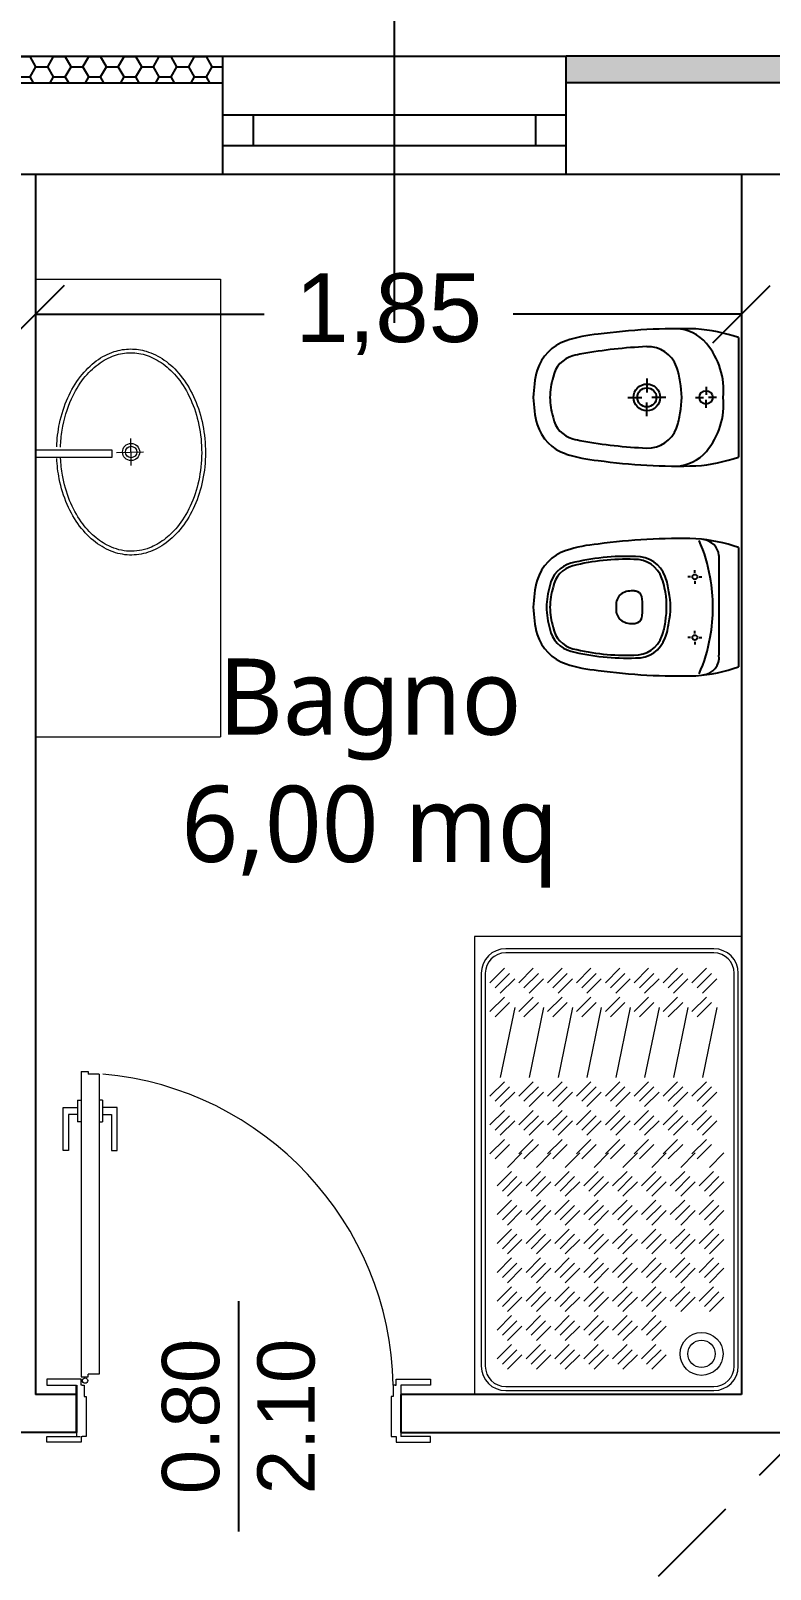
# Model space of a CAD drawing. Header units: millimetres. Extents: x 2622 to 2811, y 687 to 801.
# Drawn here: x 2695.122 to 2697.059, y 790.897 to 794.929 of the extents above; entities that cross this region are included whole.
import ezdxf

# ---------------------------------------------------------------- set-up
doc = ezdxf.new("R2010")
doc.units = ezdxf.units.MM
doc.linetypes.add('CONTINUA', pattern=[0])
doc.linetypes.add('DASHED2', pattern=[0.375, 0.25, -0.125])
doc.layers.add('ARREDO', color=5, linetype='Continuous', lineweight=13)
for name, color, linetype in [('Muri', 3, 'Continuous'), ('Quote', 252, 'Continuous'), ('Retino', 8, 'Continuous'), ('Sottile', 5, 'Continuous'), ('TESTI', 2, 'Continuous'), ('Verde', 84, 'Continuous')]:
    doc.layers.add(name, color=color, linetype=linetype)
doc.styles.get("Standard").update_dxf_attribs({"font": 'arial.ttf'})
doc.styles.add('STYLE2', font='l_10646.ttf')
doc.dimstyles.new('ISO-25', dxfattribs={"dimtxt": 0.25, "dimasz": 0.2, "dimexe": 0.1, "dimexo": 0.1, "dimgap": 0.1, "dimtad": 0, "dimzin": 1, "dimtxsty": 'Standard', "dimblk": 'OBLIQUE', "dimcen": 2.5, "dimclrt": 2, "dimadec": 0, "dimazin": 0, "dimtfac": 1, "dimtmove": 0, "dimatfit": 3, "dimfxl": 1, "dimarcsym": 0})

# ---------------------------------------------------------------- blocks, each defined once
blk = doc.blocks.new('_Oblique')
at = {"color": 0, "linetype": 'ByBlock', "lineweight": -2}
blk.add_line((-0.5, -0.5), (0.5, 0.5), dxfattribs=at)
blk = doc.blocks.new('*D45')
at = {"layer": 'Defpoints', "color": 0, "transparency": 16777216}
for p in [(2700.7683, 796.805), (2687.4683, 794.8628), (2700.7683, 794.8628)]:
    blk.add_point(p, dxfattribs=at)
at = {"layer": 'Quote', "color": 0, "lineweight": -2, "transparency": 16777216}
for p, q in [((2687.4683, 796.3628), (2687.4683, 796.905)), ((2700.7683, 796.3628), (2700.7683, 796.905)), ((2687.4683, 796.805), (2693.6087, 796.805)), ((2700.7683, 796.805), (2694.6279, 796.805))]:
    blk.add_line(p, q, dxfattribs=at)
at = {"layer": 'Quote', "color": 0, "lineweight": -2, "transparency": 16777216, "xscale": 0.2, "yscale": 0.2, "zscale": 0.2, "rotation": 180}
blk.add_blockref('_Oblique', (2687.4683, 796.805), dxfattribs=at)
at = {"layer": 'Quote', "color": 0, "lineweight": -2, "transparency": 16777216, "xscale": 0.2, "yscale": 0.2, "zscale": 0.2}
blk.add_blockref('_Oblique', (2700.7683, 796.805), dxfattribs=at)
at = {"layer": 'Quote', "color": 2, "transparency": 16777216, "insert": (2694.1183, 796.805), "char_height": 0.25, "attachment_point": 5}
blk.add_mtext('13,30', dxfattribs=at)
blk = doc.blocks.new('rtret')
at = {"layer": 'ARREDO'}
for p, q in [((2695.1345, 894.2786), (2695.6195, 894.2786)), ((2695.6195, 894.2786), (2695.6195, 893.0786)), ((2695.1345, 893.8312), (2695.3345, 893.8312)), ((2695.3345, 893.8112), (2695.1345, 893.8112)), ((2695.3345, 893.8312), (2695.3345, 893.8112)), ((2695.1345, 893.0786), (2695.6195, 893.0786)), ((2696.2845, 892.5557), (2696.2845, 891.3557)), ((2696.9845, 892.5557), (2696.2845, 892.5557)), ((2696.9116, 892.5233), (2696.3663, 892.5233)), ((2696.9116, 892.5126), (2696.3663, 892.5126)), ((2696.3629, 892.4722), (2696.3251, 892.4344)), ((2696.4385, 892.4722), (2696.4007, 892.4344)), ((2696.5141, 892.4722), (2696.4763, 892.4344)), ((2696.5897, 892.4722), (2696.5519, 892.4344)), ((2696.6653, 892.4722), (2696.6275, 892.4344)), ((2696.7409, 892.4722), (2696.7031, 892.4344)), ((2696.8165, 892.4722), (2696.7787, 892.4344)), ((2696.8921, 892.4722), (2696.8543, 892.4344)), ((2696.3022, 892.4591), (2696.3022, 891.4298)), ((2696.3129, 892.4591), (2696.3129, 891.4298)), ((2696.3765, 892.4586), (2696.3387, 892.4208)), ((2696.3901, 892.445), (2696.3523, 892.4072)), ((2696.4521, 892.4586), (2696.4143, 892.4208)), ((2696.4657, 892.445), (2696.4279, 892.4072)), ((2696.5277, 892.4586), (2696.4899, 892.4208)), ((2696.5413, 892.445), (2696.5035, 892.4072)), ((2696.6033, 892.4586), (2696.5655, 892.4208)), ((2696.6169, 892.445), (2696.5791, 892.4072)), ((2696.6789, 892.4586), (2696.6411, 892.4208)), ((2696.6926, 892.445), (2696.6547, 892.4072)), ((2696.7545, 892.4586), (2696.7167, 892.4208)), ((2696.7682, 892.445), (2696.7304, 892.4072)), ((2696.8301, 892.4586), (2696.7923, 892.4208)), ((2696.8438, 892.445), (2696.806, 892.4072)), ((2696.9058, 892.4586), (2696.8679, 892.4208)), ((2696.9194, 892.445), (2696.8816, 892.4072)), ((2696.9651, 891.4298), (2696.9651, 892.4591)), ((2696.9758, 891.4298), (2696.9758, 892.4591)), ((2696.3629, 892.3966), (2696.3251, 892.3588)), ((2696.4385, 892.3966), (2696.4007, 892.3588)), ((2696.5141, 892.3966), (2696.4763, 892.3588)), ((2696.5897, 892.3966), (2696.5519, 892.3588)), ((2696.6653, 892.3966), (2696.6275, 892.3588)), ((2696.7409, 892.3966), (2696.7031, 892.3588)), ((2696.8165, 892.3966), (2696.7787, 892.3588)), ((2696.8921, 892.3966), (2696.8543, 892.3588)), ((2696.3765, 892.383), (2696.3387, 892.3452)), ((2696.3901, 892.3694), (2696.3523, 892.1857)), ((2696.4521, 892.383), (2696.4143, 892.3452)), ((2696.4657, 892.3694), (2696.4279, 892.1857)), ((2696.5277, 892.383), (2696.4899, 892.3452)), ((2696.5413, 892.3694), (2696.5035, 892.1857)), ((2696.6033, 892.383), (2696.5655, 892.3452)), ((2696.6169, 892.3694), (2696.5791, 892.1857)), ((2696.6789, 892.383), (2696.6411, 892.3452)), ((2696.6926, 892.3694), (2696.6547, 892.1857)), ((2696.7545, 892.383), (2696.7167, 892.3452)), ((2696.7682, 892.3694), (2696.7304, 892.1857)), ((2696.8301, 892.383), (2696.7923, 892.3452)), ((2696.8438, 892.3694), (2696.806, 892.1857)), ((2696.9058, 892.383), (2696.8679, 892.3452)), ((2696.9194, 892.3694), (2696.8816, 892.1857)), ((2696.3629, 892.1751), (2696.3251, 892.1373)), ((2696.3765, 892.1615), (2696.3387, 892.1237)), ((2696.3901, 892.1479), (2696.3523, 892.1101)), ((2696.4385, 892.1751), (2696.4007, 892.1373)), ((2696.4521, 892.1615), (2696.4143, 892.1237)), ((2696.4657, 892.1479), (2696.4279, 892.1101)), ((2696.5141, 892.1751), (2696.4763, 892.1373)), ((2696.5277, 892.1615), (2696.4899, 892.1237)), ((2696.5413, 892.1479), (2696.5035, 892.1101)), ((2696.5897, 892.1751), (2696.5519, 892.1373)), ((2696.6033, 892.1615), (2696.5655, 892.1237)), ((2696.6169, 892.1479), (2696.5791, 892.1101)), ((2696.6653, 892.1751), (2696.6275, 892.1373)), ((2696.6789, 892.1615), (2696.6411, 892.1237)), ((2696.6926, 892.1479), (2696.6547, 892.1101)), ((2696.7409, 892.1751), (2696.7031, 892.1373)), ((2696.7545, 892.1615), (2696.7167, 892.1237)), ((2696.7682, 892.1479), (2696.7304, 892.1101)), ((2696.8165, 892.1751), (2696.7787, 892.1373)), ((2696.8301, 892.1615), (2696.7923, 892.1237)), ((2696.8438, 892.1479), (2696.806, 892.1101)), ((2696.8921, 892.1751), (2696.8543, 892.1373)), ((2696.9058, 892.1615), (2696.8679, 892.1237)), ((2696.9194, 892.1479), (2696.8816, 892.1101)), ((2696.3629, 892.0995), (2696.3251, 892.0617)), ((2696.3765, 892.0859), (2696.3387, 892.0481)), ((2696.3901, 892.0723), (2696.3523, 892.0345)), ((2696.4385, 892.0995), (2696.4007, 892.0617)), ((2696.4521, 892.0859), (2696.4143, 892.0481)), ((2696.4657, 892.0723), (2696.4279, 892.0345)), ((2696.5141, 892.0995), (2696.4763, 892.0617)), ((2696.5277, 892.0859), (2696.4899, 892.0481)), ((2696.5413, 892.0723), (2696.5035, 892.0345)), ((2696.5897, 892.0995), (2696.5519, 892.0617)), ((2696.6033, 892.0859), (2696.5655, 892.0481)), ((2696.6169, 892.0723), (2696.5791, 892.0345)), ((2696.6653, 892.0995), (2696.6275, 892.0617)), ((2696.6789, 892.0859), (2696.6411, 892.0481)), ((2696.6926, 892.0723), (2696.6547, 892.0345)), ((2696.7409, 892.0995), (2696.7031, 892.0617)), ((2696.7545, 892.0859), (2696.7167, 892.0481)), ((2696.7682, 892.0723), (2696.7304, 892.0345)), ((2696.8165, 892.0995), (2696.7787, 892.0617)), ((2696.8301, 892.0859), (2696.7923, 892.0481)), ((2696.8438, 892.0723), (2696.806, 892.0345)), ((2696.8921, 892.0995), (2696.8543, 892.0617)), ((2696.9058, 892.0859), (2696.8679, 892.0481)), ((2696.9194, 892.0723), (2696.8816, 892.0345)), ((2696.3629, 892.0239), (2696.3251, 891.9861)), ((2696.4385, 892.0239), (2696.4007, 891.9861)), ((2696.5141, 892.0239), (2696.4763, 891.9861)), ((2696.5897, 892.0239), (2696.5519, 891.9861)), ((2696.6653, 892.0239), (2696.6275, 891.9861)), ((2696.7409, 892.0239), (2696.7031, 891.9861)), ((2696.8165, 892.0239), (2696.7787, 891.9861)), ((2696.8921, 892.0239), (2696.8543, 891.9861)), ((2696.3765, 892.0103), (2696.3387, 891.9725)), ((2696.409, 891.9884), (2696.3712, 891.9506)), ((2696.4521, 892.0103), (2696.4143, 891.9725)), ((2696.4846, 891.9884), (2696.4468, 891.9506)), ((2696.5277, 892.0103), (2696.4899, 891.9725)), ((2696.5602, 891.9884), (2696.5224, 891.9506)), ((2696.6033, 892.0103), (2696.5655, 891.9725)), ((2696.6358, 891.9884), (2696.598, 891.9506)), ((2696.6789, 892.0103), (2696.6411, 891.9725)), ((2696.7115, 891.9884), (2696.6736, 891.9506)), ((2696.7545, 892.0103), (2696.7167, 891.9725)), ((2696.7871, 891.9884), (2696.7493, 891.9506)), ((2696.8301, 892.0103), (2696.7923, 891.9725)), ((2696.8627, 891.9884), (2696.8249, 891.9506)), ((2696.9058, 892.0103), (2696.8679, 891.9725)), ((2696.9383, 891.9884), (2696.9005, 891.9506)), ((2696.3818, 891.94), (2696.344, 891.9022)), ((2696.3954, 891.9264), (2696.3576, 891.8886)), ((2696.409, 891.9128), (2696.3712, 891.875)), ((2696.4574, 891.94), (2696.4196, 891.9022)), ((2696.471, 891.9264), (2696.4332, 891.8886)), ((2696.4846, 891.9128), (2696.4468, 891.875)), ((2696.533, 891.94), (2696.4952, 891.9022)), ((2696.5466, 891.9264), (2696.5088, 891.8886)), ((2696.5602, 891.9128), (2696.5224, 891.875)), ((2696.6086, 891.94), (2696.5708, 891.9022)), ((2696.6222, 891.9264), (2696.5844, 891.8886)), ((2696.6358, 891.9128), (2696.598, 891.875)), ((2696.6842, 891.94), (2696.6464, 891.9022)), ((2696.6978, 891.9264), (2696.66, 891.8886)), ((2696.7115, 891.9128), (2696.6736, 891.875)), ((2696.7598, 891.94), (2696.722, 891.9022)), ((2696.7734, 891.9264), (2696.7356, 891.8886)), ((2696.7871, 891.9128), (2696.7493, 891.875)), ((2696.8354, 891.94), (2696.7976, 891.9022)), ((2696.849, 891.9264), (2696.8112, 891.8886)), ((2696.8627, 891.9128), (2696.8249, 891.875)), ((2696.911, 891.94), (2696.8732, 891.9022)), ((2696.9247, 891.9264), (2696.8869, 891.8886)), ((2696.9383, 891.9128), (2696.9005, 891.875)), ((2696.3818, 891.8644), (2696.344, 891.8266)), ((2696.4574, 891.8644), (2696.4196, 891.8266)), ((2696.533, 891.8644), (2696.4952, 891.8266)), ((2696.6086, 891.8644), (2696.5708, 891.8266)), ((2696.6842, 891.8644), (2696.6464, 891.8266)), ((2696.7598, 891.8644), (2696.722, 891.8266)), ((2696.8354, 891.8644), (2696.7976, 891.8266)), ((2696.911, 891.8644), (2696.8732, 891.8266)), ((2696.3954, 891.8508), (2696.3576, 891.813)), ((2696.409, 891.8372), (2696.3712, 891.7994)), ((2696.471, 891.8508), (2696.4332, 891.813)), ((2696.4846, 891.8372), (2696.4468, 891.7994)), ((2696.5466, 891.8508), (2696.5088, 891.813)), ((2696.5602, 891.8372), (2696.5224, 891.7994)), ((2696.6222, 891.8508), (2696.5844, 891.813)), ((2696.6358, 891.8372), (2696.598, 891.7994)), ((2696.6978, 891.8508), (2696.66, 891.813)), ((2696.7115, 891.8372), (2696.6736, 891.7994)), ((2696.7734, 891.8508), (2696.7356, 891.813)), ((2696.7871, 891.8372), (2696.7493, 891.7994)), ((2696.849, 891.8508), (2696.8112, 891.813)), ((2696.8627, 891.8372), (2696.8249, 891.7994)), ((2696.9247, 891.8508), (2696.8869, 891.813)), ((2696.9383, 891.8372), (2696.9005, 891.7994)), ((2696.3818, 891.7888), (2696.344, 891.751)), ((2696.4574, 891.7888), (2696.4196, 891.751)), ((2696.533, 891.7888), (2696.4952, 891.751)), ((2696.6086, 891.7888), (2696.5708, 891.751)), ((2696.6842, 891.7888), (2696.6464, 891.751)), ((2696.7598, 891.7888), (2696.722, 891.751)), ((2696.8354, 891.7888), (2696.7976, 891.751)), ((2696.911, 891.7888), (2696.8732, 891.751)), ((2696.3954, 891.7752), (2696.3576, 891.7374)), ((2696.409, 891.7616), (2696.3712, 891.7238)), ((2696.471, 891.7752), (2696.4332, 891.7374)), ((2696.4846, 891.7616), (2696.4468, 891.7238)), ((2696.5466, 891.7752), (2696.5088, 891.7374)), ((2696.5602, 891.7616), (2696.5224, 891.7238)), ((2696.6222, 891.7752), (2696.5844, 891.7374)), ((2696.6358, 891.7616), (2696.598, 891.7238)), ((2696.6978, 891.7752), (2696.66, 891.7374)), ((2696.7115, 891.7616), (2696.6736, 891.7238)), ((2696.7734, 891.7752), (2696.7356, 891.7374)), ((2696.7871, 891.7616), (2696.7493, 891.7238)), ((2696.849, 891.7752), (2696.8112, 891.7374)), ((2696.8627, 891.7616), (2696.8249, 891.7238)), ((2696.9247, 891.7752), (2696.8869, 891.7374)), ((2696.9383, 891.7616), (2696.9005, 891.7238)), ((2696.3818, 891.7132), (2696.344, 891.6754)), ((2696.3954, 891.6996), (2696.3576, 891.6618)), ((2696.4574, 891.7132), (2696.4196, 891.6754)), ((2696.471, 891.6996), (2696.4332, 891.6618)), ((2696.533, 891.7132), (2696.4952, 891.6754)), ((2696.5466, 891.6996), (2696.5088, 891.6618)), ((2696.6086, 891.7132), (2696.5708, 891.6754)), ((2696.6222, 891.6996), (2696.5844, 891.6618)), ((2696.6842, 891.7132), (2696.6464, 891.6754)), ((2696.6978, 891.6996), (2696.66, 891.6618)), ((2696.7598, 891.7132), (2696.722, 891.6754)), ((2696.7734, 891.6996), (2696.7356, 891.6618)), ((2696.8354, 891.7132), (2696.7976, 891.6754)), ((2696.849, 891.6996), (2696.8112, 891.6618)), ((2696.911, 891.7132), (2696.8732, 891.6754)), ((2696.9247, 891.6996), (2696.8869, 891.6618)), ((2696.409, 891.686), (2696.3712, 891.6482)), ((2696.4846, 891.686), (2696.4468, 891.6482)), ((2696.5602, 891.686), (2696.5224, 891.6482)), ((2696.6358, 891.686), (2696.598, 891.6482)), ((2696.7115, 891.686), (2696.6736, 891.6482)), ((2696.7871, 891.686), (2696.7493, 891.6482)), ((2696.8627, 891.686), (2696.8249, 891.6482)), ((2696.9383, 891.686), (2696.9005, 891.6482)), ((2696.3818, 891.6376), (2696.344, 891.5998)), ((2696.3954, 891.624), (2696.3576, 891.5862)), ((2696.4574, 891.6376), (2696.4196, 891.5998)), ((2696.471, 891.624), (2696.4332, 891.5862)), ((2696.533, 891.6376), (2696.4952, 891.5998)), ((2696.5466, 891.624), (2696.5088, 891.5862)), ((2696.6086, 891.6376), (2696.5708, 891.5998)), ((2696.6222, 891.624), (2696.5844, 891.5862)), ((2696.6842, 891.6376), (2696.6464, 891.5998)), ((2696.6978, 891.624), (2696.66, 891.5862)), ((2696.7598, 891.6376), (2696.722, 891.5998)), ((2696.7734, 891.624), (2696.7356, 891.5862)), ((2696.8354, 891.6376), (2696.7976, 891.5998)), ((2696.849, 891.624), (2696.8112, 891.5862)), ((2696.911, 891.6376), (2696.8732, 891.5998)), ((2696.9247, 891.624), (2696.8869, 891.5862)), ((2696.409, 891.6104), (2696.3712, 891.5726)), ((2696.4846, 891.6104), (2696.4468, 891.5726)), ((2696.5602, 891.6104), (2696.5224, 891.5726)), ((2696.6358, 891.6104), (2696.598, 891.5726)), ((2696.7115, 891.6104), (2696.6736, 891.5726)), ((2696.7871, 891.6104), (2696.7493, 891.5726)), ((2696.8627, 891.6104), (2696.8249, 891.5726)), ((2696.9383, 891.6104), (2696.9005, 891.5726)), ((2696.3818, 891.562), (2696.344, 891.5242)), ((2696.3954, 891.5484), (2696.3576, 891.5106)), ((2696.4574, 891.562), (2696.4196, 891.5242)), ((2696.471, 891.5484), (2696.4332, 891.5106)), ((2696.533, 891.562), (2696.4952, 891.5242)), ((2696.5466, 891.5484), (2696.5088, 891.5106)), ((2696.6086, 891.562), (2696.5708, 891.5242)), ((2696.6222, 891.5484), (2696.5844, 891.5106)), ((2696.6842, 891.562), (2696.6464, 891.5242)), ((2696.6978, 891.5484), (2696.66, 891.5106)), ((2696.7598, 891.562), (2696.722, 891.5242)), ((2696.7734, 891.5484), (2696.7356, 891.5106)), ((2696.409, 891.5348), (2696.3712, 891.497)), ((2696.4846, 891.5348), (2696.4468, 891.497)), ((2696.5602, 891.5348), (2696.5224, 891.497)), ((2696.6358, 891.5348), (2696.598, 891.497)), ((2696.7115, 891.5348), (2696.6736, 891.497)), ((2696.7871, 891.5348), (2696.7493, 891.497)), ((2696.3818, 891.4864), (2696.344, 891.4486)), ((2696.3954, 891.4728), (2696.3576, 891.435)), ((2696.409, 891.4592), (2696.3712, 891.4214)), ((2696.4574, 891.4864), (2696.4196, 891.4486)), ((2696.471, 891.4728), (2696.4332, 891.435)), ((2696.4846, 891.4592), (2696.4468, 891.4214)), ((2696.533, 891.4864), (2696.4952, 891.4486)), ((2696.5466, 891.4728), (2696.5088, 891.435)), ((2696.5602, 891.4592), (2696.5224, 891.4214)), ((2696.6086, 891.4864), (2696.5708, 891.4486)), ((2696.6222, 891.4728), (2696.5844, 891.435)), ((2696.6358, 891.4592), (2696.598, 891.4214)), ((2696.6842, 891.4864), (2696.6464, 891.4486)), ((2696.6978, 891.4728), (2696.66, 891.435)), ((2696.7115, 891.4592), (2696.6736, 891.4214)), ((2696.7598, 891.4864), (2696.722, 891.4486)), ((2696.7734, 891.4728), (2696.7356, 891.435)), ((2696.7871, 891.4592), (2696.7493, 891.4214)), ((2696.3663, 891.3763), (2696.9116, 891.3763)), ((2696.3663, 891.3656), (2696.9116, 891.3656))]:
    blk.add_line(p, q, dxfattribs=at)
at = {"layer": 'ARREDO', "linetype": 'CONTINUA', "lineweight": -3}
for p, q in [((2696.976, 894.125), (2696.976, 893.8119)), ((2696.7363, 894.0179), (2696.7363, 893.9815)), ((2696.6868, 893.9684), (2696.7232, 893.9684)), ((2696.7858, 893.9684), (2696.7493, 893.9684)), ((2696.8636, 893.9684), (2696.8846, 893.9684)), ((2696.8913, 893.9961), (2696.8913, 893.9751)), ((2696.8913, 893.9408), (2696.8913, 893.9618)), ((2696.9189, 893.9684), (2696.8979, 893.9684)), ((2696.7363, 893.9189), (2696.7363, 893.9554)), ((2696.9252, 893.5544), (2696.9252, 893.2928)), ((2696.976, 893.575), (2696.976, 893.2619)), ((2696.862, 893.509), (2696.862, 893.516)), ((2696.851, 893.498), (2696.844, 893.498)), ((2696.862, 893.487), (2696.862, 893.48)), ((2696.873, 893.498), (2696.8799, 893.498)), ((2696.862, 893.3499), (2696.862, 893.3569)), ((2696.851, 893.3389), (2696.844, 893.3389)), ((2696.862, 893.3279), (2696.862, 893.3209)), ((2696.873, 893.3389), (2696.8799, 893.3389))]:
    blk.add_line(p, q, dxfattribs=at)
at = {"layer": 'ARREDO'}
for points in [[(2695.3852, 893.7902), (2695.3843, 893.8602)], [(2695.347, 893.8243), (2695.417, 893.8253)]]:
    blk.add_lwpolyline(points, dxfattribs=at)
at = {"layer": 'ARREDO', "linetype": 'CONTINUA', "lineweight": -3}
for centre, radius in [((2696.7363, 893.9684), 0.035), ((2696.7363, 893.9684), 0.025), ((2696.8913, 893.9684), 0.0175), ((2696.862, 893.498), 0.00653), ((2696.862, 893.3389), 0.00653)]:
    blk.add_circle(centre, radius, dxfattribs=at)
at = {"layer": 'ARREDO'}
for centre, radius in [((2695.3848, 893.8252), 0.0225), ((2695.3848, 893.8252), 0.015), ((2696.8795, 891.4618), 0.0563), ((2696.8795, 891.4618), 0.0358)]:
    blk.add_circle(centre, radius, dxfattribs=at)
at = {"layer": 'ARREDO', "linetype": 'CONTINUA', "lineweight": -3}
for centre, radius, start, end in [((2696.6434, 893.7468), 0.3888, 95.157, 107.8167), ((2696.8229, 892.5529), 1.5955, 88.4912, 97.7265), ((2696.8094, 894.0405), 0.108, 39.9947, 88.1902), ((2696.8292, 893.6945), 0.4548, 71.1644, 85.4916), ((2696.5625, 894.0037), 0.1194, 108.5916, 162.5592), ((2696.6806, 893.5276), 0.5666, 101.6593, 104.0869), ((2696.7948, 892.7964), 1.3063, 92.5833, 100.0864), ((2696.7389, 894.0217), 0.0796, 19.7953, 92.1012), ((2696.7441, 893.9857), 0.1932, 354.8638, 39.9947), ((2696.7845, 893.9557), 0.3462, 165.9887, 177.8897), ((2696.561, 894.0077), 0.0718, 104.7981, 168.9208), ((2696.6422, 893.9869), 0.1824, 6.9885, 19.7953), ((2696.6909, 893.9632), 0.2087, 163.7894, 178.5649), ((2696.6307, 893.9684), 0.1968, 348.0666, 11.9334), ((2696.7845, 893.9812), 0.3462, 182.1103, 194.0113), ((2696.6909, 893.9737), 0.2087, 181.4351, 196.2106), ((2696.7441, 893.9511), 0.1932, 320.0053, 5.1362), ((2696.6422, 893.9499), 0.1824, 340.2047, 353.0115), ((2696.5625, 893.9332), 0.1194, 197.4408, 251.4084), ((2696.561, 893.9292), 0.0718, 191.0792, 255.2019), ((2696.7389, 893.9151), 0.0796, 267.8988, 340.2047), ((2696.6806, 894.4093), 0.5666, 255.9131, 258.3407), ((2696.7948, 895.1405), 1.3063, 259.9136, 267.4167), ((2696.6434, 894.1901), 0.3888, 252.1833, 264.843), ((2696.8229, 895.3839), 1.5955, 262.2735, 271.5088), ((2696.8094, 893.8964), 0.108, 271.8098, 320.0053), ((2696.8292, 894.2423), 0.4548, 274.5084, 288.8356), ((2696.8229, 892.0029), 1.5955, 88.4912, 97.7265), ((2696.8292, 893.1445), 0.4548, 71.1644, 85.4916), ((2696.8784, 893.5492), 0.0471, 6.2614, 83.7386), ((2696.5625, 893.4537), 0.1194, 108.5916, 162.5592), ((2696.6434, 893.1968), 0.3888, 95.157, 107.8167), ((2696.55, 893.4442), 0.3557, 8.5514, 24.7552), ((2696.5567, 893.46), 0.0762, 104.7981, 168.9208), ((2696.561, 893.4577), 0.0718, 104.7981, 168.9208), ((2696.6835, 892.9509), 0.6009, 87.7841, 104.0869), ((2696.6806, 892.9776), 0.5666, 87.7841, 104.0869), ((2696.7052, 893.4687), 0.0751, 19.7953, 92.1012), ((2696.7096, 893.4717), 0.0796, 19.7953, 92.1012), ((2696.7845, 893.4057), 0.3462, 165.9887, 177.8897), ((2696.6944, 893.4129), 0.2213, 163.7894, 178.5649), ((2696.614, 893.4359), 0.172, 11.1704, 19.7953), ((2696.6129, 893.4369), 0.1824, 6.9885, 19.7953), ((2696.5046, 893.4184), 0.4049, 348.8046, 11.1954), ((2696.6909, 893.4132), 0.2087, 163.7894, 178.5649), ((2696.6994, 893.4229), 0.0439, 143.5517, 185.8668), ((2696.6948, 893.416), 0.0451, 90.1433, 132.9073), ((2696.6974, 893.4306), 0.0305, 88.8275, 95.1094), ((2696.7004, 893.431), 0.0303, 76.5421, 94.5395), ((2696.7043, 893.4414), 0.0193, 15.9992, 80.337), ((2696.6363, 893.4277), 0.0886, 353.9957, 12.4151), ((2696.555, 893.4195), 0.2331, 350.2504, 12.2959), ((2696.6015, 893.4184), 0.1968, 348.0666, 11.9334), ((2696.7845, 893.4312), 0.3462, 182.1103, 194.0113), ((2696.6944, 893.424), 0.2213, 181.4351, 196.2106), ((2696.6909, 893.4237), 0.2087, 181.4351, 196.2106), ((2696.6994, 893.4139), 0.0439, 174.1332, 216.4483), ((2696.6363, 893.4092), 0.0886, 347.5849, 6.0043), ((2696.5567, 893.3768), 0.0762, 191.0792, 255.2019), ((2696.561, 893.3792), 0.0718, 191.0792, 255.2019), ((2696.6948, 893.4209), 0.0451, 227.0927, 269.8567), ((2696.6974, 893.4062), 0.0305, 264.8906, 271.1725), ((2696.7004, 893.4059), 0.0303, 265.4605, 283.4579), ((2696.7043, 893.3954), 0.0193, 279.663, 344.0008), ((2696.614, 893.401), 0.172, 340.2047, 353.0115), ((2696.6129, 893.3999), 0.1824, 340.2047, 353.0115), ((2696.5625, 893.3832), 0.1194, 197.4408, 251.4084), ((2696.7052, 893.3682), 0.0751, 267.8988, 340.2047), ((2696.7096, 893.3651), 0.0796, 267.8988, 340.2047), ((2696.55, 893.3927), 0.3557, 335.2448, 351.4486), ((2696.6835, 893.886), 0.6009, 255.9131, 272.2159), ((2696.6806, 893.8593), 0.5666, 255.9131, 272.2159), ((2696.8784, 893.2877), 0.0471, 276.2614, 6.2614), ((2696.6434, 893.6401), 0.3888, 252.1833, 264.843), ((2696.8229, 894.8339), 1.5955, 262.2735, 271.5088), ((2696.8292, 893.6923), 0.4548, 274.5084, 288.8356)]:
    blk.add_arc(centre, radius, start, end, dxfattribs=at)
at = {"layer": 'ARREDO'}
for centre, radius, start, end in [((2696.3663, 892.4591), 0.0642, 90, 180), ((2696.3663, 892.4591), 0.0535, 90, 180), ((2696.9116, 892.4591), 0.0642, 0, 90), ((2696.9116, 892.4591), 0.0535, 0, 90), ((2696.3663, 891.4298), 0.0642, 180, 270), ((2696.3663, 891.4298), 0.0535, 180, 270), ((2696.9116, 891.4298), 0.0535, 270, 0), ((2696.9116, 891.4298), 0.0642, 270, 0)]:
    blk.add_arc(centre, radius, start, end, dxfattribs=at)
for points, knots in [([(2695.19, 893.8385), (2695.1907, 893.8594), (2695.1932, 893.8802), (2695.2023, 893.9238), (2695.2095, 893.9463), (2695.228, 893.9876), (2695.2392, 894.0064), (2695.2645, 894.0391), (2695.2787, 894.053), (2695.3086, 894.0749), (2695.3244, 894.0831), (2695.3546, 894.0928), (2695.3691, 894.0952), (2695.3835, 894.0952), (2695.3973, 894.0953), (2695.4111, 894.0933), (2695.4409, 894.0844), (2695.4568, 894.0767), (2695.487, 894.0555), (2695.5014, 894.042), (2695.5272, 894.0099), (2695.5388, 893.9914), (2695.5579, 893.9505), (2695.5655, 893.9282), (2695.5761, 893.8814), (2695.5791, 893.8571), (2695.5802, 893.8081), (2695.5783, 893.7835), (2695.5698, 893.7361), (2695.5631, 893.7132), (2695.5458, 893.6709), (2695.535, 893.6515), (2695.5105, 893.6174), (2695.4967, 893.6029), (2695.4672, 893.5794), (2695.4516, 893.5705), (2695.4196, 893.5585), (2695.4033, 893.5554), (2695.3707, 893.555), (2695.3543, 893.5577), (2695.3222, 893.5689), (2695.3064, 893.5775), (2695.2766, 893.6002), (2695.2626, 893.6145), (2695.2375, 893.6479), (2695.2264, 893.667), (2695.2083, 893.7089), (2695.2013, 893.7316), (2695.1932, 893.7726), (2695.191, 893.7905), (2695.1902, 893.8084)], [4.763333, 4.763333, 4.763333, 4.763333, 4.989867, 4.989867, 5.254661, 5.254661, 5.519456, 5.519456, 5.784251, 5.784251, 6.049045, 6.049045, 6.283185, 6.283185, 6.283185, 6.506748, 6.506748, 6.771543, 6.771543, 7.036337, 7.036337, 7.301132, 7.301132, 7.565927, 7.565927, 7.830721, 7.830721, 8.095516, 8.095516, 8.360311, 8.360311, 8.625105, 8.625105, 8.8899, 8.8899, 9.154695, 9.154695, 9.419489, 9.419489, 9.684284, 9.684284, 9.949079, 9.949079, 10.213873, 10.213873, 10.478668, 10.478668, 10.743463, 10.743463, 10.938298, 10.938298, 10.938298, 10.938298]), ([(2695.2, 893.8381), (2695.2005, 893.853), (2695.2019, 893.8679), (2695.2089, 893.9115), (2695.2172, 893.9394), (2695.2375, 893.9841), (2695.2483, 894.002), (2695.272, 894.0323), (2695.2848, 894.0449), (2695.3123, 894.0654), (2695.3269, 894.0731), (2695.3556, 894.0828), (2695.3696, 894.0852), (2695.3836, 894.0852)], [4.763333, 4.763333, 4.763333, 4.763333, 4.929237, 4.929237, 5.261046, 5.261046, 5.524242, 5.524242, 5.776229, 5.776229, 6.038591, 6.038591, 6.283185, 6.283185, 6.283185, 6.283185]), ([(2695.3836, 894.0852), (2695.398, 894.0853), (2695.4125, 894.0829), (2695.4412, 894.0732), (2695.4554, 894.0658), (2695.4826, 894.0459), (2695.4956, 894.0333), (2695.5202, 894.0024), (2695.5316, 893.9837), (2695.5503, 893.9423), (2695.5576, 893.9197), (2695.5674, 893.8723), (2695.5699, 893.8476), (2695.5697, 893.7983), (2695.567, 893.7737), (2695.5569, 893.7266), (2695.5494, 893.7041), (2695.5304, 893.6632), (2695.5189, 893.6448), (2695.4953, 893.6159), (2695.4835, 893.6047), (2695.459, 893.5863), (2695.4462, 893.5792), (2695.4156, 893.5675), (2695.3977, 893.5646), (2695.362, 893.5661), (2695.3441, 893.5706), (2695.3135, 893.5852), (2695.3006, 893.5937), (2695.2761, 893.6151), (2695.2645, 893.6279), (2695.2424, 893.6591), (2695.2321, 893.678), (2695.2155, 893.7191), (2695.2092, 893.7413), (2695.2025, 893.779), (2695.2009, 893.7939), (2695.2002, 893.8089)], [6.283185, 6.283185, 6.283185, 6.283185, 6.536038, 6.536038, 6.788891, 6.788891, 7.043196, 7.043196, 7.317291, 7.317291, 7.591386, 7.591386, 7.86548, 7.86548, 8.139575, 8.139575, 8.41367, 8.41367, 8.687765, 8.687765, 8.917893, 8.917893, 9.148021, 9.148021, 9.460178, 9.460178, 9.772335, 9.772335, 10.007807, 10.007807, 10.243278, 10.243278, 10.507183, 10.507183, 10.771088, 10.771088, 10.938298, 10.938298, 10.938298, 10.938298])]:
    blk.add_open_spline(points, degree=3, knots=knots, dxfattribs=at)
blk = doc.blocks.new('*D42')
at = {"layer": 'Defpoints', "color": 0, "transparency": 16777216}
for p in [(2695.1345, 794.1875), (2696.9845, 794.1875), (2696.9845, 794.1866)]:
    blk.add_point(p, dxfattribs=at)
at = {"layer": 'Quote', "color": 0, "lineweight": -2, "transparency": 16777216}
for p, q in [((2695.1345, 794.1866), (2695.7335, 794.1866)), ((2696.9845, 794.1866), (2696.3855, 794.1866)), ((2695.1345, 794.0875), (2695.1345, 794.0866)), ((2696.9845, 794.0875), (2696.9845, 794.0866))]:
    blk.add_line(p, q, dxfattribs=at)
at = {"layer": 'Quote', "color": 0, "lineweight": -2, "transparency": 16777216, "xscale": 0.15, "yscale": 0.15, "zscale": 0.15, "rotation": 180}
blk.add_blockref('_Oblique', (2695.1345, 794.1866), dxfattribs=at)
at = {"layer": 'Quote', "color": 0, "lineweight": -2, "transparency": 16777216, "xscale": 0.15, "yscale": 0.15, "zscale": 0.15}
blk.add_blockref('_Oblique', (2696.9845, 794.1866), dxfattribs=at)
at = {"layer": 'Quote', "color": 2, "transparency": 16777216, "insert": (2696.0595, 794.1866), "char_height": 0.18, "attachment_point": 5}
blk.add_mtext('1,85', dxfattribs=at)
blk = doc.blocks.new('*D72')
at = {"layer": 'Defpoints', "color": 0, "transparency": 16777216}
for p in [(2696.5252, 795.8628), (2697.7027, 795.8628), (2696.5252, 794.8628)]:
    blk.add_point(p, dxfattribs=at)
at = {"layer": 'Quote', "color": 0, "lineweight": -2, "transparency": 16777216}
for p, q in [((2697.7027, 795.8628), (2697.7027, 796.0628)), ((2697.7027, 795.8628), (2697.7027, 795.7753)), ((2698.0252, 795.8628), (2697.8027, 795.8628)), ((2697.7027, 794.8628), (2697.7027, 794.9503)), ((2697.7027, 794.8628), (2697.7027, 794.6628)), ((2698.0252, 794.8628), (2697.8027, 794.8628))]:
    blk.add_line(p, q, dxfattribs=at)
at = {"layer": 'Quote', "color": 0, "lineweight": -2, "transparency": 16777216, "xscale": 0.2, "yscale": 0.2, "zscale": 0.2}
for p, rotation in [((2697.7027, 795.8628), 270), ((2697.7027, 794.8628), 90)]:
    blk.add_blockref('_Oblique', p, dxfattribs=dict(at, rotation=rotation))
at = {"layer": 'Quote', "color": 2, "transparency": 16777216, "insert": (2697.7027, 795.3628), "char_height": 0.25, "attachment_point": 5, "rotation": 90}
blk.add_mtext('1,00', dxfattribs=at)

msp = doc.modelspace()

# ---------------------------------------------------------------- hatches: boundary and pattern name
at = {"layer": 'Verde'}
h = msp.add_hatch(dxfattribs=at)
h.set_pattern_fill('HONEY', color=252, scale=0.0097)
h.set_pattern_definition([(0, (-115.118888, -147.461646), (0.04619625, 0.02667141726), [0.0307975, -0.061595]), (120, (-115.118888, -147.461646), (-0.0461962499, 0.02667141743), [0.0307975, -0.061595]), (60, (-115.118888, -147.461646), (1e-10, 0.05334283469), [-0.061595, 0.0307975])])
h.paths.add_polyline_path([(2692.3614, 794.8628), (2692.6402, 794.8628), (2692.6402, 794.7928), (2692.3614, 794.7928)])
h.paths.add_polyline_path([(2692.5311, 784.5128), (2692.5311, 784.5828), (2692.3614, 784.5828), (2692.3614, 784.5128)])
h.paths.add_polyline_path([(2693.4811, 784.5828), (2693.4811, 784.5128), (2694.1183, 784.5128), (2694.1183, 784.5828)])
h.paths.add_polyline_path([(2687.4683, 793.1587), (2687.5383, 793.1587), (2687.5383, 794.7928), (2692.3614, 794.7928), (2692.3614, 794.8628), (2687.4683, 794.8628), (2687.4683, 792.9997)])
h.paths.add_polyline_path([(2696.5252, 794.8628), (2696.5252, 794.7928), (2700.6956, 794.7928), (2700.7593, 794.8628)])
h.paths.add_polyline_path([(2692.6402, 794.7928), (2692.6402, 794.8628), (2692.6402, 794.8628), (2692.6402, 794.7928)])
h.paths.add_polyline_path([(2700.6983, 793.1828), (2700.7683, 793.1828), (2700.7683, 794.8628), (2700.7593, 794.8628), (2700.6983, 794.7928)])
h.paths.add_polyline_path([(2700.6983, 790.5301), (2700.7683, 790.5301), (2700.7683, 792.1828), (2700.6983, 792.1828)])
h.paths.add_polyline_path([(2700.7683, 785.1995), (2700.6983, 785.1995), (2700.6983, 784.5828), (2700.7683, 784.5128)])
h.paths.add_polyline_path([(2694.9171, 784.5128), (2695.4627, 784.5128), (2695.4627, 784.5828), (2694.1183, 784.5828), (2694.1183, 784.5128)])
h.paths.add_polyline_path([(2697.2627, 784.5828), (2697.2627, 784.5128), (2700.7683, 784.5128), (2700.6983, 784.5828)])
h.paths.add_polyline_path([(2700.6983, 785.8055), (2700.7683, 785.8055), (2700.7683, 789.6301), (2700.6983, 789.6301)])
h.paths.add_polyline_path([(2700.7683, 785.2055), (2700.6983, 785.2055), (2700.6983, 785.1995), (2700.7683, 785.1995)])
h = msp.add_hatch(dxfattribs=at)
h.set_pattern_fill('HONEY', color=252, scale=0.0097)
h.paths.add_polyline_path([(2695.6252, 794.8628), (2693.6402, 794.8628), (2693.6402, 794.7928), (2695.6252, 794.7928)])

# ---------------------------------------------------------------- linework, layer by layer
for p, q in [((2695.6252, 794.8628), (2696.5252, 794.8628)), ((2696.5252, 794.5528), (2695.6252, 794.5528))]:
    msp.add_line(p, q)
at = {"layer": 'Muri'}
for p, q in [((2693.6402, 794.8628), (2695.6252, 794.8628)), ((2695.6252, 794.5528), (2695.6252, 794.8628)), ((2700.7683, 794.8628), (2696.5252, 794.8628)), ((2696.5252, 794.5528), (2696.5252, 794.8628)), ((2695.6252, 794.5528), (2693.6402, 794.5528)), ((2695.1345, 794.5528), (2695.1345, 791.3557)), ((2700.4583, 794.5528), (2696.5252, 794.5528)), ((2696.9845, 794.5528), (2696.9845, 791.3557)), ((2695.2417, 791.3557), (2695.1345, 791.3557)), ((2695.2417, 791.3557), (2695.1345, 791.3557)), ((2696.8083, 791.3557), (2696.0917, 791.3557)), ((2696.0917, 791.3557), (2696.0917, 791.2557)), ((2696.9845, 791.3557), (2696.0917, 791.3557)), ((2695.2417, 791.2557), (2694.9468, 791.2557)), ((2696.0917, 791.2557), (2697.0563, 791.2557)), ((2696.0917, 791.2557), (2697.2325, 791.2557))]:
    msp.add_line(p, q, dxfattribs=at)
at = {"layer": 'Muri', "linetype": 'CONTINUA', "lineweight": 9}
msp.add_line((2695.2417, 791.3557), (2695.2417, 791.2557), dxfattribs=at)
at = {"layer": 'Retino', "linetype": 'DASHED2'}
msp.add_line((2701.4503, 795.5628), (2695.5843, 789.6969), dxfattribs=at)
at = {"layer": 'Sottile'}
for p, q in [((2696.0752, 794.1641), (2696.0752, 795.6641)), ((2693.6402, 794.7928), (2695.6252, 794.7928)), ((2700.6983, 794.7928), (2696.5252, 794.7928)), ((2696.5252, 794.7078), (2695.6252, 794.7078)), ((2695.7052, 794.6278), (2695.7052, 794.7078)), ((2696.4452, 794.6278), (2696.4452, 794.7078)), ((2696.5252, 794.6278), (2695.6252, 794.6278)), ((2695.6667, 790.9959), (2695.6667, 791.5995))]:
    msp.add_line(p, q, dxfattribs=at)
at = {"layer": 'Sottile', "linetype": 'CONTINUA', "lineweight": 9}
for p, q in [((2695.2538, 792.202), (2695.2726, 792.202)), ((2695.2538, 792.202), (2695.2538, 791.4014)), ((2695.2538, 792.202), (2695.2726, 792.202)), ((2695.2538, 792.202), (2695.2538, 791.4014)), ((2695.2726, 792.202), (2695.2726, 792.1949)), ((2695.2726, 792.202), (2695.2726, 792.1949)), ((2695.3009, 792.1949), (2695.2726, 792.1949)), ((2695.3009, 792.1949), (2695.2726, 792.1949)), ((2695.3009, 792.1949), (2695.3009, 791.4085)), ((2695.3009, 792.1949), (2695.3009, 791.4085)), ((2695.2444, 792.1266), (2695.2538, 792.1266)), ((2695.2444, 792.1266), (2695.2444, 792.0701)), ((2695.2444, 792.1266), (2695.2538, 792.1266)), ((2695.2444, 792.1266), (2695.2444, 792.0701)), ((2695.2538, 792.1266), (2695.2538, 792.0701)), ((2695.2538, 792.1266), (2695.2538, 792.0701)), ((2695.3009, 792.1266), (2695.3009, 792.0701)), ((2695.3103, 792.1266), (2695.3009, 792.1266)), ((2695.3009, 792.1266), (2695.3009, 792.0701)), ((2695.3103, 792.1266), (2695.3009, 792.1266)), ((2695.3103, 792.1266), (2695.3103, 792.0701)), ((2695.3103, 792.1266), (2695.3103, 792.0701)), ((2695.2067, 792.0889), (2695.2067, 792.1078)), ((2695.2067, 792.1078), (2695.2444, 792.1078)), ((2695.2067, 792.0889), (2695.2067, 792.1078)), ((2695.2067, 792.1078), (2695.2444, 792.1078)), ((2695.2067, 791.9947), (2695.2067, 792.0889)), ((2695.2067, 791.9947), (2695.2067, 792.0889)), ((2695.2444, 792.0889), (2695.2208, 792.0889)), ((2695.2208, 792.0889), (2695.2208, 791.9947)), ((2695.2444, 792.0889), (2695.2208, 792.0889)), ((2695.2208, 792.0889), (2695.2208, 791.9947)), ((2695.2444, 792.1078), (2695.2444, 792.0889)), ((2695.2444, 792.1078), (2695.2444, 792.0889)), ((2695.348, 792.1078), (2695.3103, 792.1078)), ((2695.3103, 792.1078), (2695.3103, 792.0889)), ((2695.348, 792.1078), (2695.3103, 792.1078)), ((2695.3103, 792.1078), (2695.3103, 792.0889)), ((2695.3103, 792.0889), (2695.3339, 792.0889)), ((2695.3103, 792.0889), (2695.3339, 792.0889)), ((2695.3339, 792.0889), (2695.3339, 791.9947)), ((2695.3339, 792.0889), (2695.3339, 791.9947)), ((2695.348, 792.0889), (2695.348, 792.1078)), ((2695.348, 792.0889), (2695.348, 792.1078)), ((2695.348, 791.9947), (2695.348, 792.0889)), ((2695.348, 791.9947), (2695.348, 792.0889)), ((2695.2538, 792.0701), (2695.2444, 792.0701)), ((2695.2538, 792.0701), (2695.2444, 792.0701)), ((2695.3009, 792.0701), (2695.3103, 792.0701)), ((2695.3009, 792.0701), (2695.3103, 792.0701)), ((2695.2208, 791.9947), (2695.2067, 791.9947)), ((2695.2208, 791.9947), (2695.2067, 791.9947)), ((2695.3339, 791.9947), (2695.348, 791.9947)), ((2695.3339, 791.9947), (2695.348, 791.9947)), ((2695.1642, 791.3952), (2695.1642, 791.3802)), ((2695.2542, 791.3952), (2695.1642, 791.3952)), ((2695.1642, 791.3952), (2695.1642, 791.3802)), ((2695.2538, 791.4014), (2695.2726, 791.4014)), ((2695.2538, 791.4014), (2695.2726, 791.4014)), ((2695.2542, 791.3802), (2695.2542, 791.3952)), ((2695.2542, 791.3802), (2695.2542, 791.3952)), ((2695.3009, 791.4085), (2695.2726, 791.4085)), ((2695.2726, 791.4014), (2695.2726, 791.4085)), ((2695.3009, 791.4085), (2695.2726, 791.4085)), ((2695.2726, 791.4014), (2695.2726, 791.4085)), ((2696.0792, 791.3802), (2696.0792, 791.3952)), ((2696.0792, 791.3952), (2696.1692, 791.3952)), ((2696.0792, 791.3802), (2696.0792, 791.3952)), ((2696.0792, 791.3952), (2696.1692, 791.3952)), ((2696.1692, 791.3952), (2696.1692, 791.3802)), ((2696.1692, 791.3952), (2696.1692, 791.3802)), ((2695.1642, 791.3802), (2695.2417, 791.3802)), ((2695.2417, 791.3802), (2695.2417, 791.2452)), ((2695.2567, 791.3802), (2695.2542, 791.3802)), ((2695.2567, 791.3802), (2695.2542, 791.3802)), ((2695.2567, 791.3802), (2695.2617, 791.3802)), ((2695.2567, 791.3802), (2695.2617, 791.3802)), ((2695.2617, 791.3802), (2695.2617, 791.3502)), ((2695.2617, 791.3802), (2695.2617, 791.3502)), ((2695.2618, 791.3502), (2695.2667, 791.3502)), ((2695.2618, 791.3502), (2695.2667, 791.3502)), ((2695.2667, 791.3502), (2695.2667, 791.2452)), ((2695.2667, 791.3502), (2695.2667, 791.2452)), ((2696.0716, 791.3502), (2696.0667, 791.3502)), ((2696.0667, 791.3502), (2696.0667, 791.2452)), ((2696.0716, 791.3502), (2696.0667, 791.3502)), ((2696.0667, 791.3502), (2696.0667, 791.2452)), ((2696.0717, 791.3802), (2696.0717, 791.3502)), ((2696.0767, 791.3802), (2696.0717, 791.3802)), ((2696.0717, 791.3802), (2696.0717, 791.3502)), ((2696.0767, 791.3802), (2696.0717, 791.3802)), ((2696.0767, 791.3802), (2696.0792, 791.3802)), ((2696.0767, 791.3802), (2696.0792, 791.3802)), ((2696.1692, 791.3802), (2696.0917, 791.3802)), ((2696.0917, 791.3802), (2696.0917, 791.2452)), ((2696.1692, 791.3802), (2696.0917, 791.3802)), ((2695.1642, 791.2302), (2695.1642, 791.2452)), ((2695.1642, 791.2452), (2695.2517, 791.2452)), ((2695.1642, 791.2302), (2695.1642, 791.2452)), ((2695.1642, 791.2452), (2695.2417, 791.2452)), ((2695.2542, 791.2302), (2695.1642, 791.2302)), ((2695.2542, 791.2302), (2695.1642, 791.2302)), ((2695.2542, 791.2452), (2695.2542, 791.2302)), ((2695.2542, 791.2452), (2695.2567, 791.2452)), ((2695.2542, 791.2452), (2695.2542, 791.2302)), ((2695.2542, 791.2452), (2695.2567, 791.2452)), ((2695.2667, 791.2452), (2695.2567, 791.2452)), ((2695.2667, 791.2452), (2695.2567, 791.2452)), ((2696.0667, 791.2452), (2696.0767, 791.2452)), ((2696.0667, 791.2452), (2696.0767, 791.2452)), ((2696.0767, 791.2452), (2696.0792, 791.2452)), ((2696.0767, 791.2452), (2696.0792, 791.2452)), ((2696.0792, 791.2452), (2696.0792, 791.2302)), ((2696.0792, 791.2452), (2696.0792, 791.2302)), ((2696.0792, 791.2302), (2696.1692, 791.2302)), ((2696.0792, 791.2302), (2696.1692, 791.2302)), ((2696.1692, 791.2452), (2696.0917, 791.2452)), ((2696.1692, 791.2452), (2696.0917, 791.2452)), ((2696.1692, 791.2302), (2696.1692, 791.2452)), ((2696.1692, 791.2302), (2696.1692, 791.2452))]:
    msp.add_line(p, q, dxfattribs=at)
at = {"layer": 'Sottile', "linetype": 'CONTINUA', "lineweight": 30}
msp.add_line((2695.2417, 791.2557), (2695.2417, 791.3802), dxfattribs=at)
at = {"layer": 'Sottile', "linetype": 'CONTINUA', "lineweight": 9}
msp.add_circle((2695.2642, 791.3917), 0.007, dxfattribs=at)
msp.add_circle((2695.2642, 791.3917), 0.007, dxfattribs=at)
msp.add_arc((2695.2359, 791.3623), 0.836, 1.2233, 84.8521, dxfattribs=at)

# ---------------------------------------------------------------- block references
msp.add_blockref('rtret', (0, -100))

# ---------------------------------------------------------------- texts
at = {"insert": (2696.0108, 792.9838), "char_height": 0.2, "width": 3.508995, "attachment_point": 5, "style": 'STYLE2'}
msp.add_mtext('Bagno\\P6,00 mq', dxfattribs=at)
at = {"layer": 'TESTI', "insert": (2695.6667, 791.2977), "char_height": 0.15, "attachment_point": 5, "rotation": 90}
msp.add_mtext_dynamic_manual_height_columns('0.80\\P2.10', width=0.814159, gutter_width=12.5, heights=[0], dxfattribs=at)

# ---------------------------------------------------------------- dimensions: what is measured, and where the dimension line sits
at = {"layer": 'Quote'}
for base, p1, p2, override, picture, middle in [((2700.7683, 796.805), (2687.4683, 794.8628), (2700.7683, 794.8628), {"dimexo": 1.5}, '*D45', (2694.1183, 796.805)), ((2696.9845, 794.1866), (2695.1345, 794.1875), (2696.9845, 794.1875), {"dimtxt": 0.18, "dimasz": 0.15}, '*D42', (2696.0595, 794.1866))]:
    dim = msp.add_linear_dim(base=base, p1=p1, p2=p2, dimstyle='ISO-25', override=override, dxfattribs=at)
    dim.commit()
    dim.dimension.update_dxf_attribs({"geometry": picture, "text_midpoint": middle})
dim = msp.add_linear_dim(base=(2697.7027, 795.8628), p1=(2696.5252, 794.8628), p2=(2696.5252, 795.8628), angle=90, dimstyle='ISO-25', override={"dimexo": 1.5}, dxfattribs=at)
dim.commit()
dim.dimension.update_dxf_attribs({"geometry": '*D72', "text_midpoint": (2697.7027, 795.3628)})

doc.saveas('drawing.dxf')
